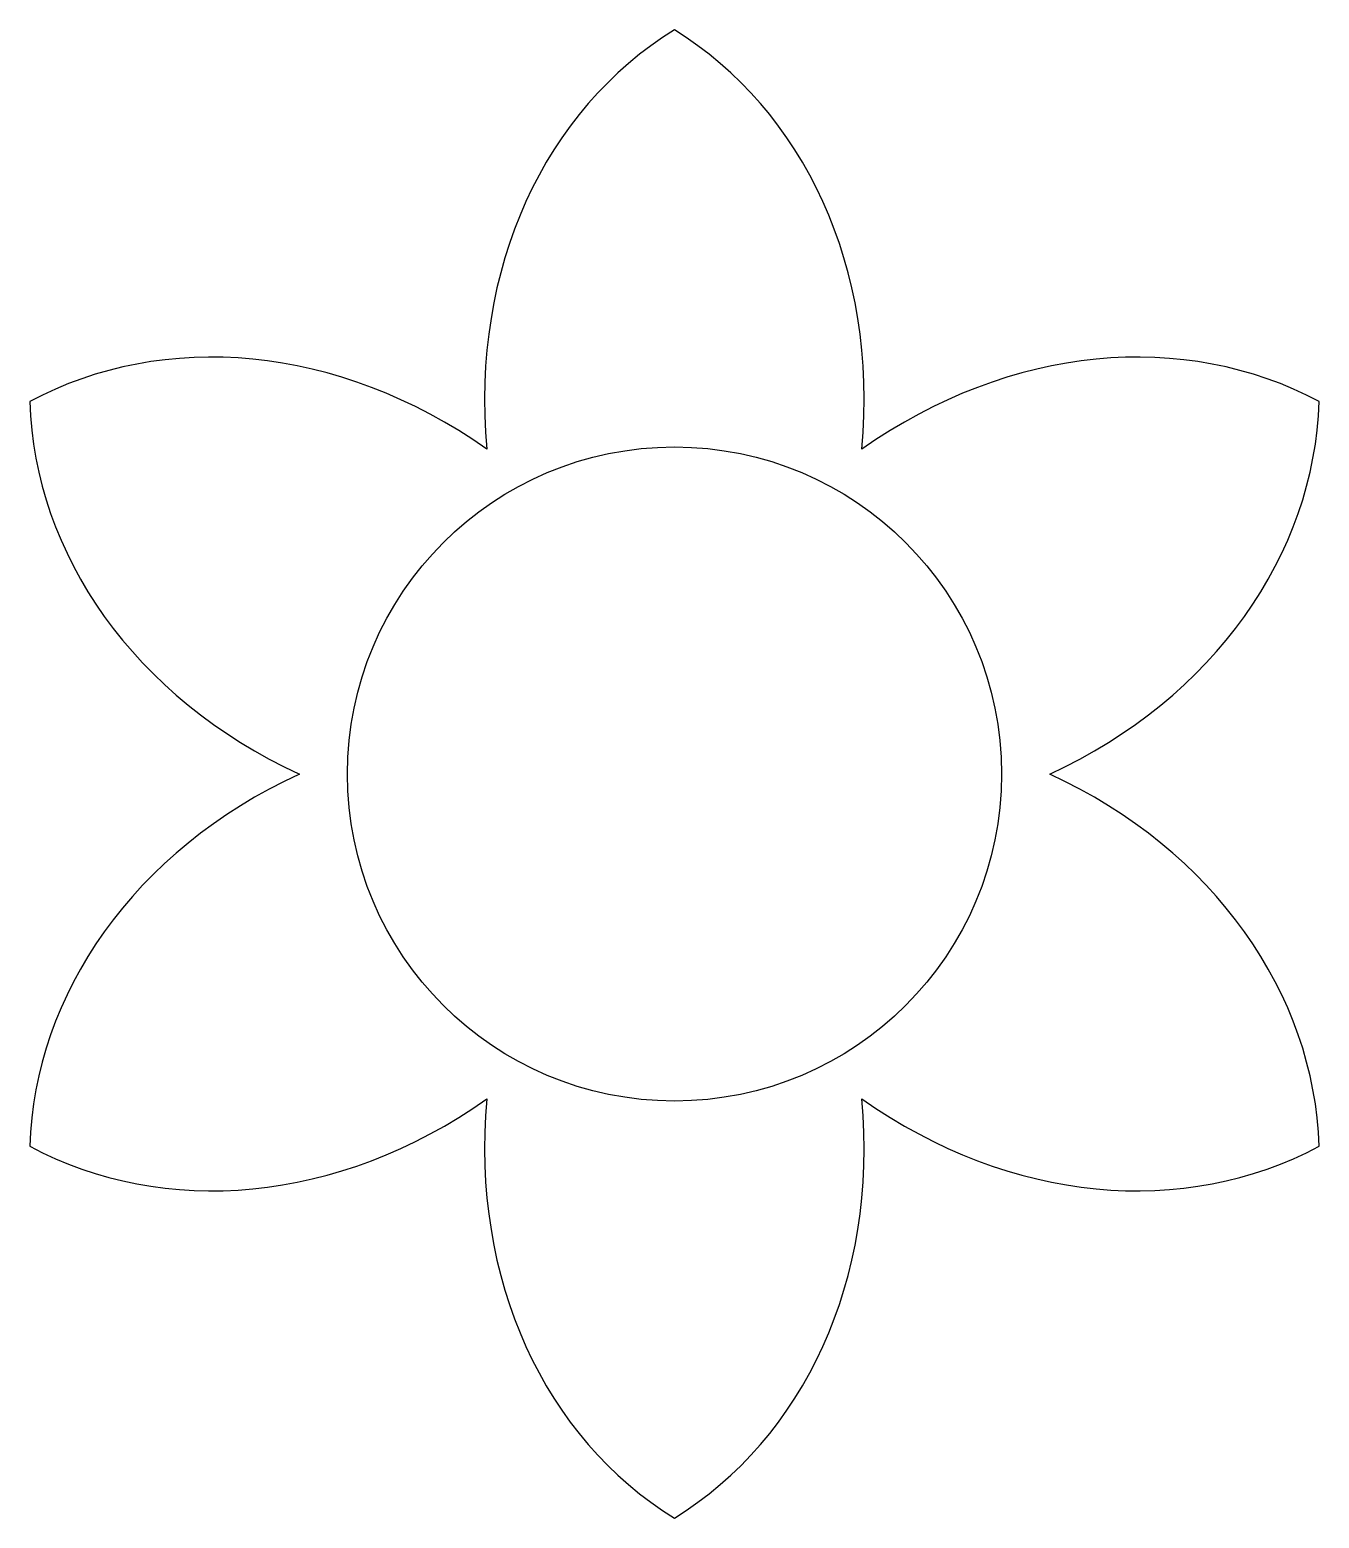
# Model space of a CAD drawing. Header units: centimetres. Extents: x -8.5 to 8.5, y -9.8 to 9.8.
import ezdxf

# ---------------------------------------------------------------- set-up
doc = ezdxf.new("R2010")
doc.units = ezdxf.units.CM
doc.header["$MEASUREMENT"] = 0
doc.layers.add('Camada 1', color=7, linetype='Continuous')

msp = doc.modelspace()

# ---------------------------------------------------------------- linework, layer by layer
at = {"layer": 'Camada 1'}
for points, knots in [([(2.46851, 4.27892), (4.43169, 5.6628), (6.72484, 5.84996), (8.49233, 4.90749), (8.49233, 4.90749), (8.42603, 2.89756), (7.11779, 1.00409), (4.94194, -0.00127), (4.94194, -0.00127), (7.11777, -1.00497), (8.42603, -2.90354), (8.49233, -4.90413), (8.49233, -4.90413), (6.72483, -5.85004), (4.43169, -5.66457), (2.46851, -4.27977), (2.46851, -4.27977), (2.68962, -6.66827), (1.69952, -8.75054), (-0.00164, -9.80522), (-0.00164, -9.80522), (-1.70368, -8.75054), (-2.68952, -6.66827), (-2.47176, -4.27977), (-2.47176, -4.27977), (-4.43069, -5.66457), (-6.72735, -5.85004), (-8.49233, -4.90413), (-8.49233, -4.90413), (-8.42936, -2.90356), (-7.12031, -1.00497), (-4.94104, -0.00127), (-4.94104, -0.00127), (-7.12031, 1.00409), (-8.42936, 2.89756), (-8.49233, 4.90749), (-8.49233, 4.90749), (-6.72735, 5.84999), (-4.43068, 5.6628), (-2.47179, 4.27892), (-2.47179, 4.27892), (-2.68952, 6.66909), (-1.70368, 8.74879), (-0.00164, 9.80522), (-0.00164, 9.80522), (1.69952, 8.74879), (2.68962, 6.66909), (2.46851, 4.27892)], [0, 0, 0, 0, 0.07692308, 0.07692308, 0.07692308, 0.07692308, 0.15384615, 0.15384615, 0.15384615, 0.15384615, 0.23076923, 0.23076923, 0.23076923, 0.23076923, 0.30769231, 0.30769231, 0.30769231, 0.30769231, 0.38461538, 0.38461538, 0.38461538, 0.38461538, 0.46153846, 0.46153846, 0.46153846, 0.46153846, 0.53846154, 0.53846154, 0.53846154, 0.53846154, 0.61538462, 0.61538462, 0.61538462, 0.61538462, 0.69230769, 0.69230769, 0.69230769, 0.69230769, 0.76923077, 0.76923077, 0.76923077, 0.76923077, 0.84615385, 0.84615385, 0.84615385, 0.84615385, 1, 1, 1, 1]), ([(0, -4.30892), (2.37977, -4.30892), (4.3089, -2.37974), (4.3089, 0), (4.3089, 0), (4.3089, 2.37974), (2.37977, 4.3089), (0, 4.3089), (0, 4.3089), (-2.37974, 4.3089), (-4.30892, 2.37972), (-4.30892, 0), (-4.30892, 0), (-4.30892, -2.37974), (-2.37974, -4.30892), (0, -4.30892)], [0, 0, 0, 0, 0.2, 0.2, 0.2, 0.2, 0.4, 0.4, 0.4, 0.4, 0.6, 0.6, 0.6, 0.6, 1, 1, 1, 1])]:
    msp.add_open_spline(points, degree=3, knots=knots, dxfattribs=at)

doc.saveas('drawing.dxf')
